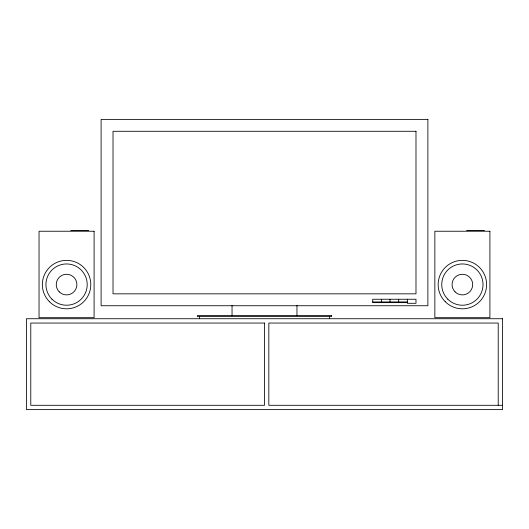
<?xml version="1.0" encoding="UTF-8"?>
<svg xmlns="http://www.w3.org/2000/svg" width="529" height="529" viewBox="0 0 529 529"><rect width="100%" height="100%" fill="white"/><g stroke="black" fill="none" stroke-linecap="round" stroke-linejoin="round"><path stroke-width="0.79" d="M70.774 230.399L88.687 230.399M466.585 230.399L484.498 230.399M372.707 301.96L407.33 301.96M407.33 302.634L372.707 302.634L372.707 299.249L415.986 299.249L415.986 303.309L407.33 303.309L407.33 299.249M502.55 405.293L268.831 405.293L268.831 323.054L498.219 323.054L498.219 405.293M398.674 299.249L398.674 301.96M390.018 299.249L390.018 301.96M381.363 299.249L381.363 301.96M329.422 316.567L329.422 318.729M296.961 305.431L296.961 315.482M232.039 305.431L232.039 315.482M199.578 316.567L199.578 318.729M427.888 119.382L101.112 119.382L101.112 305.742L427.888 305.742L427.888 119.382M415.986 131.285L113.014 131.285L113.014 293.84L415.986 293.84L415.986 131.285M94.096 231.233L39.04 231.233L39.04 317.684L94.096 317.684L94.096 231.233M489.907 231.233L434.851 231.233L434.851 317.684L489.907 317.684L489.907 231.233M331.584 315.482L197.416 315.482L197.416 316.567L331.584 316.567L331.584 315.482M502.55 318.729L26.45 318.729L26.45 409.618L502.55 409.618L502.55 318.729M264.5 323.054L30.781 323.054L30.781 405.293L264.5 405.293L264.5 323.054M447.785 299.176A20.638 20.638 0 0 0 482.316 289.925A20.638 20.638 0 0 0 457.043 264.652A20.638 20.638 0 0 0 447.785 299.176M455.085 291.882A10.316 10.316 0 0 0 472.344 287.254A10.316 10.316 0 0 0 459.708 274.617A10.316 10.316 0 0 0 455.085 291.882M49.442 301.715A24.222 24.222 0 0 0 89.97 290.857A24.222 24.222 0 0 0 60.299 261.187A24.222 24.222 0 0 0 49.442 301.715M51.974 299.176A20.638 20.638 0 0 0 86.505 289.925A20.638 20.638 0 0 0 61.225 264.652A20.638 20.638 0 0 0 51.974 299.176M445.253 301.715A24.222 24.222 0 0 0 485.781 290.857A24.222 24.222 0 0 0 456.11 261.187A24.222 24.222 0 0 0 445.253 301.715M59.274 291.882A10.316 10.316 0 0 0 76.533 287.254A10.316 10.316 0 0 0 63.897 274.617A10.316 10.316 0 0 0 59.274 291.882"/></g></svg>
